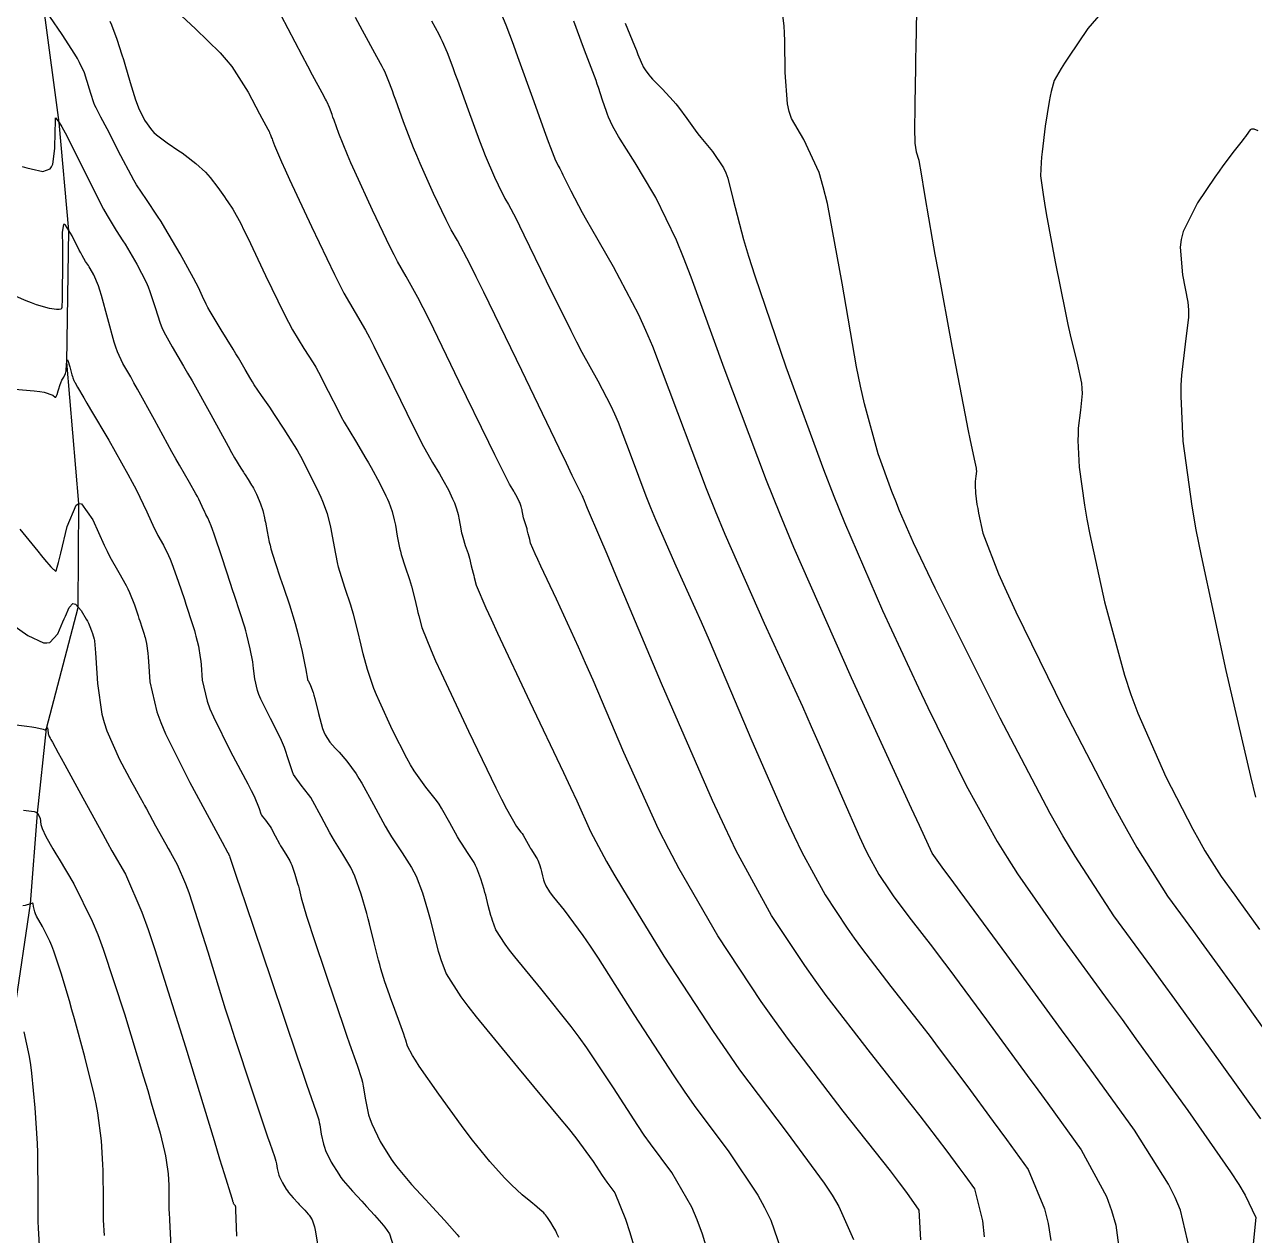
# Model space of a CAD drawing. Header units: metres. Extents: x 837475 to 838479, y 1189012 to 1191015.
# Drawn here: x 837708.2 to 837778.4, y 1190018.3 to 1190087.4 of the extents above; entities that cross this region are included whole.
import ezdxf

# ---------------------------------------------------------------- set-up
doc = ezdxf.new("R2010")
doc.units = ezdxf.units.M
doc.header["$LTSCALE"] = 0.3
for name, color, linetype in [('COTAS 10', 1, 'Continuous'), ('COTAS INT', 252, 'Continuous'), ('DRENAJE', 5, 'Continuous')]:
    doc.layers.add(name, color=color, linetype=linetype)

msp = doc.modelspace()

# ---------------------------------------------------------------- linework, layer by layer
at = {"layer": 'COTAS 10'}
for points, elevation in [([(837778.807, 1190024.917), (837776.501, 1190028.132), (837773.902, 1190031.736), (837773.232, 1190032.659), (837772.584, 1190033.55), (837770.423, 1190036.501), (837768.198, 1190039.898), (837767.509, 1190041.071), (837766.788, 1190042.345), (837763.922, 1190047.784), (837761.296, 1190053.027), (837760.726, 1190054.176), (837760.225, 1190055.195), (837758.982, 1190057.784), (837758.188, 1190059.619), (837757.969, 1190060.161), (837757.751, 1190060.719), (837756.965, 1190062.861), (837756.174, 1190065.72), (837755.951, 1190066.729), (837755.727, 1190067.833), (837754.908, 1190072.61), (837754.069, 1190077.148), (837753.833, 1190078.102), (837753.595, 1190078.924), (837752.724, 1190080.803), (837752.022, 1190082.01), (837751.892, 1190082.41), (837751.789, 1190082.838), (837751.647, 1190084.621), (837751.637, 1190086.433), (837751.618, 1190086.879), (837751.592, 1190087.301), (837751.436, 1190088.625)], 1760), ([(837763.035, 1190018.186), (837762.93, 1190019.085), (837762.477, 1190020.911), (837761.925, 1190021.675), (837761.758, 1190021.904), (837761.585, 1190022.14), (837760.911, 1190023.059), (837759.804, 1190024.508), (837759.358, 1190025.08), (837758.853, 1190025.725), (837756.523, 1190028.67), (837753.999, 1190031.959), (837753.37, 1190032.821), (837752.773, 1190033.662), (837750.868, 1190036.523), (837748.868, 1190040.208), (837748.21, 1190041.569), (837747.507, 1190043.078), (837744.591, 1190049.755), (837741.991, 1190055.936), (837741.488, 1190057.132), (837741.078, 1190058.104), (837740.378, 1190059.755), (837740.297, 1190059.938), (837740.277, 1190059.986), (837740.258, 1190060.032), (837740.199, 1190060.189), (837740.148, 1190060.325), (837740.133, 1190060.359), (837740.119, 1190060.391), (837740.067, 1190060.49), (837739.507, 1190061.636), (837739.172, 1190062.327), (837738.759, 1190063.181), (837736.621, 1190067.615), (837734.447, 1190072.094), (837734.013, 1190072.976), (837733.651, 1190073.703), (837732.948, 1190075.035), (837732.599, 1190075.642), (837732.461, 1190075.911), (837732.304, 1190076.224), (837731.587, 1190077.722), (837730.815, 1190079.436), (837730.624, 1190079.886), (837730.443, 1190080.326), (837729.87, 1190081.823), (837729.427, 1190083.057), (837729.328, 1190083.331), (837729.239, 1190083.575), (837729.002, 1190084.209), (837728.798, 1190084.678), (837728.73, 1190084.819), (837728.657, 1190084.964), (837728.351, 1190085.525), (837727.535, 1190087.031), (837727.141, 1190087.771)], 1750), ([(837708.115, 1190079.263), (837708.381, 1190079.189), (837708.622, 1190079.125), (837709.288, 1190078.974), (837709.7, 1190079.122), (837709.781, 1190079.246), (837709.848, 1190079.406), (837709.971, 1190080.287), (837709.994, 1190081.235), (837709.998, 1190081.438), (837710, 1190081.615), (837710, 1190082.041), (837710.226, 1190081.777), (837710.371, 1190081.52), (837710.552, 1190081.182), (837711.504, 1190079.295), (837712.527, 1190077.265), (837712.752, 1190076.836), (837712.952, 1190076.466), (837713.465, 1190075.613), (837713.86, 1190075.028), (837713.986, 1190074.827), (837714.119, 1190074.609), (837714.659, 1190073.681), (837715.175, 1190072.67), (837715.293, 1190072.4), (837715.4, 1190072.134), (837715.698, 1190071.208), (837715.984, 1190070.32), (837716.084, 1190070.078), (837716.193, 1190069.837), (837716.663, 1190068.981), (837717.322, 1190067.871), (837717.551, 1190067.47), (837717.8, 1190067.03), (837718.866, 1190065.101), (837719.858, 1190063.297), (837720.059, 1190062.936), (837720.23, 1190062.633), (837720.581, 1190062.039), (837720.735, 1190061.816), (837720.781, 1190061.747), (837720.829, 1190061.676), (837721.012, 1190061.394), (837721.2, 1190061.083), (837721.251, 1190060.994), (837721.302, 1190060.903), (837721.479, 1190060.563), (837721.64, 1190060.208), (837721.68, 1190060.107), (837721.717, 1190060.005), (837721.836, 1190059.63), (837721.938, 1190059.215), (837721.965, 1190059.089), (837721.991, 1190058.957), (837722.081, 1190058.44), (837722.205, 1190057.833), (837722.252, 1190057.645), (837722.306, 1190057.448), (837722.546, 1190056.665), (837722.839, 1190055.783), (837722.926, 1190055.523), (837723.015, 1190055.257), (837723.356, 1190054.242), (837723.684, 1190053.189), (837723.765, 1190052.9), (837723.842, 1190052.612), (837724.085, 1190051.579), (837724.259, 1190050.731), (837724.293, 1190050.56), (837724.32, 1190050.416), (837724.368, 1190050.126), (837724.401, 1190049.985), (837724.419, 1190049.936), (837724.442, 1190049.882), (837724.557, 1190049.651), (837724.714, 1190049.247), (837724.763, 1190049.084), (837724.814, 1190048.899), (837725.02, 1190048.047), (837725.253, 1190047.19), (837725.322, 1190047.002), (837725.392, 1190046.835), (837725.66, 1190046.408), (837725.979, 1190046.066), (837726.082, 1190045.952), (837726.191, 1190045.83), (837726.636, 1190045.32), (837727.164, 1190044.6), (837727.325, 1190044.345), (837727.493, 1190044.067), (837728.154, 1190042.861), (837728.834, 1190041.609), (837729.015, 1190041.301), (837729.192, 1190041.01), (837729.802, 1190040.098), (837730.337, 1190039.259), (837730.465, 1190039.014), (837730.586, 1190038.763), (837730.953, 1190037.811), (837731.245, 1190036.836), (837731.319, 1190036.572), (837731.39, 1190036.31), (837731.619, 1190035.382), (837731.852, 1190034.49), (837731.926, 1190034.251), (837732.003, 1190034.015), (837732.312, 1190033.188), (837733.138, 1190031.882), (837733.54, 1190031.344), (837734.017, 1190030.728), (837736.369, 1190027.868), (837738.762, 1190024.996), (837739.264, 1190024.374), (837739.698, 1190023.827), (837740.688, 1190022.476), (837741.206, 1190021.678), (837741.342, 1190021.48), (837741.474, 1190021.291), (837741.924, 1190020.688), (837742.547, 1190019.189), (837742.788, 1190018.434), (837743.058, 1190017.532)], 1740), ([(837706.981, 1190047.493), (837708.379, 1190047.319), (837708.655, 1190047.279), (837708.882, 1190047.244), (837709.303, 1190047.147), (837709.397, 1190047.11), (837709.419, 1190047.112), (837709.439, 1190047.12), (837709.495, 1190047.193), (837709.534, 1190047.242), (837709.542, 1190047.235), (837709.549, 1190047.219), (837709.567, 1190047.087), (837709.585, 1190046.917), (837709.592, 1190046.878), (837709.601, 1190046.841), (837709.639, 1190046.738), (837709.696, 1190046.637), (837709.717, 1190046.602), (837709.739, 1190046.564), (837709.836, 1190046.404), (837710.169, 1190045.808), (837710.34, 1190045.495), (837710.545, 1190045.119), (837711.569, 1190043.225), (837712.701, 1190041.153), (837712.975, 1190040.664), (837713.231, 1190040.211), (837714.01, 1190038.88), (837714.94, 1190036.706), (837715.29, 1190035.721), (837715.681, 1190034.57), (837717.43, 1190029.03), (837719.059, 1190023.674), (837719.374, 1190022.638), (837719.631, 1190021.797), (837720.067, 1190020.375), (837720.111, 1190020.246), (837720.119, 1190020.22), (837720.127, 1190020.199), (837720.142, 1190020.156), (837720.147, 1190020.141), (837720.149, 1190020.133), (837720.151, 1190020.117), (837720.154, 1190020.101), (837720.158, 1190020.091), (837720.168, 1190020.071), (837720.18, 1190020.051), (837720.184, 1190020.046), (837720.187, 1190020.041), (837720.203, 1190020.023), (837720.218, 1190020.006), (837720.222, 1190020.002), (837720.226, 1190019.997), (837720.239, 1190019.983), (837720.251, 1190019.97), (837720.254, 1190019.966), (837720.256, 1190019.963), (837720.264, 1190019.952), (837720.271, 1190019.929), (837720.273, 1190019.919), (837720.276, 1190019.907), (837720.285, 1190019.848), (837720.292, 1190019.784), (837720.292, 1190019.755), (837720.285, 1190019.714), (837720.339, 1190018.213)], 1730)]:
    msp.add_lwpolyline(points, dxfattribs=dict(at, elevation=elevation))
at = {"layer": 'COTAS INT'}
for points, elevation in [([(837759.399, 1190018.013), (837759.305, 1190019.693), (837758.602, 1190020.707), (837758.181, 1190021.262), (837757.662, 1190021.936), (837754.968, 1190025.356), (837751.842, 1190029.441), (837751.049, 1190030.534), (837750.288, 1190031.61), (837747.804, 1190035.356), (837745.597, 1190039.174), (837745.011, 1190040.295), (837744.435, 1190041.444), (837742.448, 1190045.824), (837740.692, 1190049.941), (837740.262, 1190050.924), (837739.858, 1190051.839), (837738.602, 1190054.576), (837737.71, 1190056.462), (837737.535, 1190056.84), (837737.39, 1190057.155), (837737.129, 1190057.775), (837737.073, 1190057.985), (837737.043, 1190058.101), (837736.993, 1190058.308), (837736.938, 1190058.519), (837736.921, 1190058.579), (837736.903, 1190058.64), (837736.828, 1190058.865), (837736.757, 1190059.091), (837736.741, 1190059.152), (837736.726, 1190059.212), (837736.684, 1190059.423), (837736.65, 1190059.616), (837736.64, 1190059.666), (837736.629, 1190059.713), (837736.59, 1190059.868), (837736.53, 1190060.034), (837736.507, 1190060.089), (837736.481, 1190060.146), (837736.363, 1190060.385), (837736.214, 1190060.661), (837736.167, 1190060.742), (837736.119, 1190060.825), (837735.928, 1190061.141), (837735.363, 1190062.237), (837735.079, 1190062.812), (837734.74, 1190063.504), (837733.055, 1190066.982), (837731.346, 1190070.485), (837730.992, 1190071.192), (837730.689, 1190071.785), (837730.027, 1190072.98), (837729.534, 1190073.837), (837729.339, 1190074.218), (837729.117, 1190074.661), (837728.103, 1190076.778), (837727.091, 1190078.983), (837726.87, 1190079.48), (837726.675, 1190079.929), (837726.187, 1190081.143), (837725.909, 1190081.917), (837725.847, 1190082.088), (837725.792, 1190082.241), (837725.643, 1190082.638), (837725.515, 1190082.933), (837725.473, 1190083.021), (837725.427, 1190083.112), (837725.235, 1190083.464), (837724.683, 1190084.484), (837724.411, 1190084.996), (837724.086, 1190085.608), (837722.482, 1190088.648)], 1748), ([(837770.288, 1190088.702), (837768.931, 1190087.148), (837767.822, 1190085.507), (837767.596, 1190085.161), (837767.405, 1190084.862), (837767.009, 1190084.174), (837766.829, 1190083.541), (837766.775, 1190083.276), (837766.719, 1190082.973), (837766.5, 1190081.557), (837766.319, 1190080.111), (837766.287, 1190079.788), (837766.262, 1190079.5), (837766.236, 1190078.741), (837766.378, 1190077.659), (837766.46, 1190077.167), (837766.56, 1190076.591), (837767.074, 1190073.817), (837767.651, 1190070.911), (837767.791, 1190070.253), (837767.922, 1190069.659), (837768.325, 1190068.041), (837768.565, 1190066.898), (837768.594, 1190066.603), (837768.607, 1190066.318), (837768.518, 1190065.365), (837768.386, 1190064.324), (837768.372, 1190063.983), (837768.367, 1190063.619), (837768.433, 1190062.113), (837768.732, 1190059.927), (837768.876, 1190059.134), (837769.045, 1190058.259), (837769.876, 1190054.423), (837771.023, 1190050.232), (837771.392, 1190049.134), (837771.783, 1190048.063), (837773.383, 1190044.423), (837774.929, 1190041.443), (837775.287, 1190040.79), (837775.615, 1190040.211), (837776.543, 1190038.737), (837777.323, 1190037.672), (837777.557, 1190037.35), (837777.798, 1190037.016), (837778.737, 1190035.715)], 1764), ([(837716.662, 1190088.364), (837717.991, 1190087.122), (837719.41, 1190085.75), (837719.749, 1190085.359), (837720.064, 1190084.964), (837721.005, 1190083.5), (837721.654, 1190082.27), (837721.785, 1190082.022), (837721.896, 1190081.815), (837722.119, 1190081.402), (837722.197, 1190081.26), (837722.215, 1190081.223), (837722.232, 1190081.187), (837722.284, 1190081.068), (837722.344, 1190080.907), (837722.367, 1190080.845), (837722.392, 1190080.776), (837722.504, 1190080.463), (837722.907, 1190079.533), (837723.116, 1190079.074), (837723.366, 1190078.529), (837724.62, 1190075.835), (837725.931, 1190073.097), (837726.217, 1190072.525), (837726.47, 1190072.032), (837727.107, 1190070.924), (837727.701, 1190069.923), (837727.927, 1190069.498), (837728.179, 1190069.01), (837729.313, 1190066.714), (837730.447, 1190064.399), (837730.701, 1190063.898), (837730.927, 1190063.458), (837731.526, 1190062.375), (837731.924, 1190061.716), (837732.024, 1190061.544), (837732.12, 1190061.375), (837732.432, 1190060.802), (837732.676, 1190060.305), (837732.73, 1190060.184), (837732.778, 1190060.071), (837732.903, 1190059.726), (837732.986, 1190059.403), (837733.007, 1190059.304), (837733.028, 1190059.202), (837733.099, 1190058.799), (837733.186, 1190058.36), (837733.217, 1190058.235), (837733.251, 1190058.109), (837733.4, 1190057.639), (837733.554, 1190057.169), (837733.592, 1190057.042), (837733.629, 1190056.917), (837733.742, 1190056.479), (837733.846, 1190056.048), (837733.877, 1190055.927), (837733.908, 1190055.807), (837734.025, 1190055.369), (837734.569, 1190054.08), (837734.869, 1190053.423), (837735.234, 1190052.637), (837737.09, 1190048.712), (837739.007, 1190044.674), (837739.41, 1190043.815), (837739.758, 1190043.068), (837740.55, 1190041.309), (837741.455, 1190039.594), (837741.873, 1190038.875), (837742.363, 1190038.05), (837744.739, 1190034.189), (837747.542, 1190029.887), (837748.301, 1190028.784), (837749.053, 1190027.718), (837751.707, 1190024.189), (837753.883, 1190021.249), (837754.333, 1190020.555), (837754.716, 1190019.914), (837755.55, 1190018.032)], 1746), ([(837735.364, 1190088.17), (837735.72, 1190087.349), (837736.133, 1190086.242), (837736.289, 1190085.817), (837736.462, 1190085.339), (837737.236, 1190083.184), (837737.979, 1190081.118), (837738.133, 1190080.698), (837738.265, 1190080.343), (837738.554, 1190079.608), (837738.678, 1190079.351), (837738.704, 1190079.297), (837738.728, 1190079.251), (837738.788, 1190079.147), (837738.909, 1190078.918), (837738.971, 1190078.793), (837739.046, 1190078.641), (837739.419, 1190077.872), (837740.068, 1190076.637), (837740.316, 1190076.193), (837740.594, 1190075.703), (837741.845, 1190073.565), (837743.288, 1190070.809), (837743.686, 1190069.931), (837744.084, 1190069.002), (837745.518, 1190065.232), (837747.147, 1190060.895), (837747.668, 1190059.61), (837748.22, 1190058.288), (837750.465, 1190053.208), (837752.636, 1190048.438), (837753.141, 1190047.312), (837753.605, 1190046.27), (837754.933, 1190043.208), (837755.892, 1190041.012), (837756.123, 1190040.516), (837756.339, 1190040.069), (837756.997, 1190038.856), (837757.623, 1190037.916), (837757.82, 1190037.639), (837758.026, 1190037.356), (837758.856, 1190036.274), (837760.059, 1190034.713), (837760.501, 1190034.127), (837760.99, 1190033.475), (837763.147, 1190030.565), (837765.476, 1190027.392), (837766.073, 1190026.575), (837766.649, 1190025.784), (837768.555, 1190023.147), (837770.002, 1190020.483), (837770.288, 1190019.675), (837770.524, 1190018.837), (837770.962, 1190015.553)], 1754), ([(837759.144, 1190088.121), (837759.11, 1190086.043), (837759.1, 1190085.472), (837759.089, 1190084.901), (837759.051, 1190082.853), (837759.04, 1190081.19), (837759.047, 1190080.863), (837759.058, 1190080.592), (837759.135, 1190080.095), (837759.275, 1190079.633), (837759.326, 1190079.384), (837759.383, 1190079.083), (837759.634, 1190077.559), (837760.045, 1190075.115), (837760.202, 1190074.234), (837760.379, 1190073.263), (837761.175, 1190069.018), (837761.936, 1190065.067), (837762.09, 1190064.282), (837762.22, 1190063.632), (837762.483, 1190062.398), (837762.555, 1190062.057), (837762.563, 1190061.969), (837762.567, 1190061.884), (837762.54, 1190061.6), (837762.501, 1190061.29), (837762.497, 1190061.188), (837762.496, 1190061.079), (837762.515, 1190060.63), (837762.604, 1190059.978), (837762.647, 1190059.742), (837762.698, 1190059.481), (837762.945, 1190058.337), (837763.83, 1190056.011), (837764.282, 1190055.005), (837764.823, 1190053.842), (837767.527, 1190048.337), (837770.442, 1190042.721), (837771.117, 1190041.489), (837771.734, 1190040.397), (837773.483, 1190037.619), (837774.953, 1190035.611), (837775.394, 1190035.004), (837775.85, 1190034.376), (837777.619, 1190031.924), (837779.388, 1190029.446)], 1762), ([(837748.039, 1190014.709), (837746.944, 1190018.326), (837746.636, 1190019.141), (837746.325, 1190019.876), (837745.185, 1190021.855), (837743.972, 1190023.478), (837743.615, 1190023.988), (837743.25, 1190024.523), (837741.855, 1190026.673), (837740.336, 1190028.955), (837739.891, 1190029.573), (837739.436, 1190030.185), (837737.709, 1190032.345), (837736.225, 1190034.15), (837735.924, 1190034.538), (837735.67, 1190034.878), (837735.149, 1190035.702), (837734.954, 1190036.223), (837734.905, 1190036.372), (837734.859, 1190036.523), (837734.712, 1190037.086), (837734.567, 1190037.671), (837734.522, 1190037.837), (837734.476, 1190038.004), (837734.291, 1190038.619), (837734.06, 1190039.22), (837733.984, 1190039.378), (837733.902, 1190039.533), (837733.565, 1190040.062), (837733.18, 1190040.637), (837733.068, 1190040.821), (837732.954, 1190041.015), (837732.525, 1190041.805), (837732.045, 1190042.64), (837731.899, 1190042.862), (837731.747, 1190043.08), (837731.154, 1190043.837), (837730.477, 1190044.782), (837730.273, 1190045.118), (837730.063, 1190045.487), (837729.242, 1190047.091), (837728.496, 1190048.727), (837728.332, 1190049.117), (837728.187, 1190049.479), (837727.818, 1190050.557), (837727.578, 1190051.45), (837727.515, 1190051.696), (837727.453, 1190051.941), (837727.24, 1190052.82), (837727.009, 1190053.715), (837726.935, 1190053.97), (837726.858, 1190054.228), (837726.542, 1190055.186), (837726.239, 1190056.144), (837726.17, 1190056.402), (837726.107, 1190056.657), (837725.929, 1190057.551), (837725.784, 1190058.373), (837725.742, 1190058.581), (837725.698, 1190058.782), (837725.53, 1190059.44), (837725.276, 1190060.145), (837725.177, 1190060.376), (837725.067, 1190060.621), (837724.568, 1190061.635), (837724.009, 1190062.71), (837723.935, 1190062.851), (837723.808, 1190063.092), (837723.683, 1190063.289), (837723.61, 1190063.403), (837723.52, 1190063.544), (837723.058, 1190064.267), (837722.513, 1190065.106), (837722.371, 1190065.32), (837722.233, 1190065.526), (837721.766, 1190066.201), (837721.354, 1190066.807), (837721.25, 1190066.968), (837721.151, 1190067.126), (837720.831, 1190067.676), (837720.446, 1190068.347), (837720.306, 1190068.582), (837720.151, 1190068.838), (837719.47, 1190069.941), (837718.833, 1190070.988), (837718.707, 1190071.208), (837718.601, 1190071.399), (837718.4, 1190071.837), (837718.166, 1190072.359), (837718.041, 1190072.602), (837717.889, 1190072.888), (837717.119, 1190074.276), (837716.252, 1190075.766), (837716.038, 1190076.116), (837715.836, 1190076.438), (837715.201, 1190077.378), (837714.636, 1190078.224), (837714.478, 1190078.487), (837714.319, 1190078.763), (837713.739, 1190079.867), (837713.209, 1190080.927), (837713.082, 1190081.175), (837712.962, 1190081.405), (837712.601, 1190082.071), (837712.326, 1190082.607), (837712.261, 1190082.754), (837712.201, 1190082.9), (837712.023, 1190083.424), (837711.879, 1190083.923), (837711.84, 1190084.053), (837711.802, 1190084.18), (837711.665, 1190084.61), (837711.386, 1190085.194), (837711.258, 1190085.419), (837711.108, 1190085.67), (837710.383, 1190086.804), (837709.685, 1190087.822)], 1742), ([(837713.105, 1190087.565), (837713.203, 1190087.35), (837713.518, 1190086.533), (837713.804, 1190085.636), (837713.884, 1190085.371), (837713.966, 1190085.1), (837714.266, 1190084.059), (837714.577, 1190083.07), (837714.665, 1190082.83), (837714.755, 1190082.604), (837715.086, 1190081.913), (837715.492, 1190081.351), (837715.628, 1190081.207), (837715.775, 1190081.068), (837716.39, 1190080.606), (837717.054, 1190080.165), (837717.231, 1190080.04), (837717.406, 1190079.912), (837718.01, 1190079.439), (837718.561, 1190078.935), (837718.701, 1190078.789), (837718.836, 1190078.639), (837719.278, 1190078.075), (837719.657, 1190077.528), (837719.752, 1190077.389), (837719.842, 1190077.256), (837720.133, 1190076.824), (837720.578, 1190076.006), (837720.766, 1190075.629), (837720.982, 1190075.187), (837721.998, 1190073.052), (837723.063, 1190070.853), (837723.31, 1190070.371), (837723.537, 1190069.945), (837724.187, 1190068.868), (837724.713, 1190068.061), (837724.862, 1190067.805), (837725.013, 1190067.536), (837725.571, 1190066.446), (837726.155, 1190065.293), (837726.322, 1190064.984), (837726.492, 1190064.678), (837727.124, 1190063.609), (837727.729, 1190062.608), (837727.881, 1190062.345), (837728.027, 1190062.09), (837728.5, 1190061.218), (837728.872, 1190060.463), (837728.954, 1190060.28), (837729.027, 1190060.108), (837729.217, 1190059.583), (837729.342, 1190059.093), (837729.374, 1190058.943), (837729.406, 1190058.787), (837729.514, 1190058.175), (837729.646, 1190057.508), (837729.693, 1190057.318), (837729.745, 1190057.126), (837729.971, 1190056.412), (837730.206, 1190055.698), (837730.264, 1190055.506), (837730.319, 1190055.316), (837730.491, 1190054.649), (837730.65, 1190053.994), (837730.696, 1190053.812), (837730.743, 1190053.629), (837730.921, 1190052.963), (837731.441, 1190051.648), (837731.703, 1190051.056), (837732.016, 1190050.365), (837733.575, 1190047.045), (837735.149, 1190043.796), (837735.472, 1190043.15), (837735.746, 1190042.614), (837736.327, 1190041.593), (837736.574, 1190041.279), (837736.636, 1190041.188), (837736.697, 1190041.096), (837736.896, 1190040.75), (837737.075, 1190040.421), (837737.122, 1190040.341), (837737.168, 1190040.265), (837737.328, 1190040.026), (837737.468, 1190039.806), (837737.502, 1190039.742), (837737.534, 1190039.676), (837737.63, 1190039.426), (837737.706, 1190039.171), (837737.726, 1190039.102), (837737.744, 1190039.033), (837737.804, 1190038.79), (837737.865, 1190038.556), (837737.905, 1190038.432), (837737.986, 1190038.215), (837738.202, 1190037.873), (837738.307, 1190037.732), (837738.433, 1190037.571), (837739.049, 1190036.821), (837740.111, 1190035.373), (837740.518, 1190034.772), (837740.973, 1190034.083), (837743.022, 1190030.871), (837745.294, 1190027.368), (837745.889, 1190026.495), (837746.47, 1190025.666), (837748.446, 1190023.022), (837750.104, 1190020.562), (837750.484, 1190019.848), (837750.83, 1190019.12), (837751.795, 1190016.37)], 1744), ([(837731.467, 1190087.587), (837731.888, 1190086.816), (837731.988, 1190086.617), (837732.081, 1190086.424), (837732.361, 1190085.779), (837732.686, 1190084.909), (837732.808, 1190084.574), (837732.945, 1190084.198), (837733.553, 1190082.503), (837734.211, 1190080.722), (837734.379, 1190080.292), (837734.54, 1190079.89), (837735.071, 1190078.665), (837735.491, 1190077.788), (837735.583, 1190077.604), (837735.664, 1190077.446), (837735.868, 1190077.091), (837736.28, 1190076.311), (837736.492, 1190075.885), (837736.746, 1190075.368), (837738.02, 1190072.743), (837739.414, 1190069.909), (837739.744, 1190069.26), (837740.05, 1190068.67), (837740.956, 1190067.028), (837741.703, 1190065.6), (837741.91, 1190065.145), (837742.116, 1190064.664), (837742.859, 1190062.71), (837743.703, 1190060.464), (837743.973, 1190059.798), (837744.258, 1190059.113), (837745.421, 1190056.481), (837746.857, 1190053.271), (837747.315, 1190052.222), (837747.798, 1190051.103), (837749.762, 1190046.481), (837751.699, 1190042.045), (837752.166, 1190041.043), (837752.604, 1190040.139), (837753.932, 1190037.69), (837755.198, 1190035.789), (837755.595, 1190035.23), (837756.013, 1190034.657), (837757.69, 1190032.472), (837759.456, 1190030.219), (837759.93, 1190029.604), (837760.397, 1190028.992), (837762.029, 1190026.812), (837763.531, 1190024.766), (837763.915, 1190024.239), (837764.287, 1190023.729), (837765.516, 1190022.029), (837766.466, 1190019.784), (837766.661, 1190018.931), (837766.827, 1190017.976)], 1752), ([(837774.743, 1190017.414), (837774.22, 1190019.697), (837773.914, 1190020.42), (837773.538, 1190021.182), (837771.594, 1190024.265), (837769.016, 1190027.83), (837768.24, 1190028.897), (837767.435, 1190029.999), (837764.304, 1190034.265), (837761.636, 1190037.889), (837761.124, 1190038.586), (837760.711, 1190039.149), (837760.039, 1190040.077), (837759.316, 1190041.647), (837758.87, 1190042.616), (837758.319, 1190043.816), (837755.442, 1190050.077), (837752.157, 1190057.516), (837751.347, 1190059.458), (837750.581, 1190061.349), (837748.177, 1190067.753), (837746.29, 1190072.942), (837745.85, 1190074.066), (837745.445, 1190075.055), (837744.283, 1190077.5), (837743.459, 1190078.873), (837743.267, 1190079.187), (837743.092, 1190079.472), (837742.592, 1190080.26), (837742.23, 1190080.828), (837742.142, 1190080.975), (837742.059, 1190081.116), (837741.801, 1190081.588), (837741.578, 1190082.08), (837741.517, 1190082.235), (837741.456, 1190082.398), (837741.235, 1190083.051), (837741.002, 1190083.765), (837740.932, 1190083.966), (837740.859, 1190084.168), (837740.58, 1190084.908), (837740.293, 1190085.653), (837740.139, 1190086.063), (837739.593, 1190087.565)], 1756), ([(837742.518, 1190087.452), (837743.055, 1190086.145), (837743.163, 1190085.882), (837743.253, 1190085.661), (837743.434, 1190085.219), (837743.509, 1190085.051), (837743.532, 1190085.003), (837743.557, 1190084.954), (837743.657, 1190084.773), (837743.875, 1190084.492), (837743.974, 1190084.381), (837744.089, 1190084.255), (837744.645, 1190083.678), (837745.263, 1190083.013), (837745.418, 1190082.832), (837745.565, 1190082.651), (837746.036, 1190082.011), (837746.519, 1190081.337), (837746.674, 1190081.136), (837746.838, 1190080.929), (837747.504, 1190080.128), (837748.128, 1190079.193), (837748.264, 1190078.9), (837748.385, 1190078.593), (837748.691, 1190077.365), (837749.274, 1190075.099), (837749.57, 1190074.138), (837749.924, 1190073.033), (837751.687, 1190067.838), (837753.839, 1190061.971), (837754.437, 1190060.442), (837755.037, 1190058.955), (837757.212, 1190053.931), (837759.272, 1190049.505), (837759.798, 1190048.396), (837760.306, 1190047.337), (837761.981, 1190043.931), (837763.75, 1190040.747), (837764.317, 1190039.828), (837764.917, 1190038.894), (837767.363, 1190035.383), (837770.099, 1190031.65), (837770.882, 1190030.574), (837771.676, 1190029.481), (837774.634, 1190025.383), (837777.073, 1190021.881), (837777.54, 1190021.164), (837777.917, 1190020.557), (837778.525, 1190019.274), (837778.324, 1190017.395)], 1758), ([(837778.654, 1190081.296), (837778.421, 1190081.386), (837778.271, 1190081.387), (837778.234, 1190081.373), (837778.2, 1190081.354), (837778.097, 1190081.231), (837777.92, 1190080.968), (837777.839, 1190080.86), (837777.745, 1190080.737), (837777.291, 1190080.165), (837776.637, 1190079.301), (837776.417, 1190078.993), (837776.18, 1190078.656), (837775.182, 1190077.193), (837774.378, 1190075.553), (837774.264, 1190075.105), (837774.196, 1190074.66), (837774.343, 1190073.073), (837774.641, 1190071.513), (837774.669, 1190071.084), (837774.674, 1190070.658), (837774.495, 1190069.13), (837774.271, 1190067.358), (837774.247, 1190066.778), (837774.239, 1190066.158), (837774.35, 1190063.596), (837774.86, 1190059.876), (837775.104, 1190058.526), (837775.393, 1190057.038), (837776.806, 1190050.509), (837778.216, 1190044.453), (837778.502, 1190043.263)], 1766), ([(837738.732, 1190018.143), (837738.631, 1190018.377), (837738.564, 1190018.511), (837738.421, 1190018.761), (837738.276, 1190018.996), (837738.24, 1190019.054), (837738.205, 1190019.108), (837738.096, 1190019.279), (837737.969, 1190019.441), (837737.923, 1190019.491), (837737.874, 1190019.541), (837737.656, 1190019.741), (837737.353, 1190019.997), (837737.248, 1190020.084), (837737.135, 1190020.178), (837736.653, 1190020.576), (837736.042, 1190021.136), (837735.848, 1190021.333), (837735.642, 1190021.547), (837734.807, 1190022.473), (837733.808, 1190023.696), (837733.498, 1190024.098), (837733.174, 1190024.528), (837731.885, 1190026.311), (837730.77, 1190027.926), (837730.556, 1190028.251), (837730.382, 1190028.523), (837730.096, 1190029.06), (837730.006, 1190029.409), (837729.956, 1190029.562), (837729.896, 1190029.739), (837729.587, 1190030.582), (837729.237, 1190031.521), (837729.15, 1190031.758), (837729.069, 1190031.986), (837728.811, 1190032.726), (837728.579, 1190033.481), (837728.513, 1190033.717), (837728.447, 1190033.964), (837728.204, 1190034.958), (837727.939, 1190036.035), (837727.859, 1190036.335), (837727.777, 1190036.636), (837727.457, 1190037.731), (837727.091, 1190038.753), (837726.98, 1190039.008), (837726.864, 1190039.25), (837726.411, 1190040.024), (837725.928, 1190040.775), (837725.794, 1190041.003), (837725.66, 1190041.24), (837725.174, 1190042.169), (837724.702, 1190043.043), (837724.578, 1190043.246), (837724.455, 1190043.432), (837724.034, 1190043.961), (837723.68, 1190044.426), (837723.6, 1190044.572), (837723.527, 1190044.725), (837723.33, 1190045.338), (837723.079, 1190046.112), (837722.974, 1190046.367), (837722.852, 1190046.639), (837722.28, 1190047.768), (837721.73, 1190048.872), (837721.623, 1190049.128), (837721.535, 1190049.363), (837721.377, 1190050.033), (837721.319, 1190050.617), (837721.294, 1190050.797), (837721.264, 1190050.985), (837721.124, 1190051.731), (837720.935, 1190052.534), (837720.876, 1190052.758), (837720.812, 1190052.982), (837720.557, 1190053.8), (837720.229, 1190054.781), (837720.12, 1190055.108), (837720.003, 1190055.46), (837719.515, 1190056.932), (837719.062, 1190058.272), (837718.968, 1190058.541), (837718.886, 1190058.765), (837718.704, 1190059.205), (837718.598, 1190059.395), (837718.565, 1190059.462), (837718.53, 1190059.536), (837718.389, 1190059.852), (837718.183, 1190060.281), (837718.107, 1190060.424), (837718.023, 1190060.579), (837717.651, 1190061.228), (837717.087, 1190062.214), (837716.882, 1190062.581), (837716.655, 1190062.988), (837715.661, 1190064.797), (837714.695, 1190066.553), (837714.487, 1190066.927), (837714.304, 1190067.252), (837713.856, 1190068.02), (837713.553, 1190068.686), (837713.461, 1190068.947), (837713.366, 1190069.241), (837712.996, 1190070.579), (837712.634, 1190071.91), (837712.546, 1190072.199), (837712.462, 1190072.453), (837712.199, 1190073.086), (837711.986, 1190073.452), (837711.934, 1190073.538), (837711.884, 1190073.617), (837711.729, 1190073.847), (837711.526, 1190074.184), (837711.448, 1190074.33), (837711.359, 1190074.498), (837710.956, 1190075.298), (837710.585, 1190075.91), (837710.516, 1190075.961), (837710.462, 1190075.959), (837710.39, 1190075.525), (837710.407, 1190074.71), (837710.409, 1190074.469), (837710.411, 1190074.221), (837710.407, 1190073.271), (837710.398, 1190072.409), (837710.396, 1190072.217), (837710.394, 1190072.045), (837710.388, 1190071.593), (837710.378, 1190071.325), (837710.373, 1190071.27), (837710.367, 1190071.224), (837710.337, 1190071.123), (837710.211, 1190071.1), (837710.145, 1190071.103), (837710.064, 1190071.109), (837709.658, 1190071.164), (837708.931, 1190071.373), (837708.647, 1190071.478), (837708.328, 1190071.602), (837706.88, 1190072.218)], 1738), ([(837707.244, 1190066.6), (837708.798, 1190066.462), (837709.107, 1190066.42), (837709.364, 1190066.376), (837709.853, 1190066.205), (837709.981, 1190066.101), (837710.01, 1190066.099), (837710.036, 1190066.109), (837710.106, 1190066.244), (837710.16, 1190066.454), (837710.175, 1190066.512), (837710.191, 1190066.569), (837710.251, 1190066.774), (837710.324, 1190066.968), (837710.348, 1190067.018), (837710.374, 1190067.068), (837710.483, 1190067.234), (837710.58, 1190067.446), (837710.599, 1190067.523), (837710.615, 1190067.609), (837710.643, 1190067.986), (837710.675, 1190068.224), (837710.693, 1190068.223), (837710.715, 1190068.191), (837710.828, 1190067.832), (837710.947, 1190067.378), (837710.972, 1190067.287), (837710.995, 1190067.211), (837711.049, 1190067.06), (837711.102, 1190066.968), (837711.124, 1190066.93), (837711.149, 1190066.885), (837711.264, 1190066.676), (837711.619, 1190066.06), (837711.795, 1190065.759), (837712.005, 1190065.401), (837713.044, 1190063.637), (837714.145, 1190061.714), (837714.394, 1190061.256), (837714.619, 1190060.831), (837715.229, 1190059.562), (837715.647, 1190058.625), (837715.751, 1190058.408), (837715.85, 1190058.209), (837716.164, 1190057.645), (837716.466, 1190057.06), (837716.556, 1190056.849), (837716.65, 1190056.615), (837717.015, 1190055.593), (837717.363, 1190054.543), (837717.447, 1190054.292), (837717.524, 1190054.059), (837717.759, 1190053.359), (837717.941, 1190052.775), (837717.986, 1190052.615), (837718.028, 1190052.455), (837718.163, 1190051.882), (837718.27, 1190051.238), (837718.295, 1190051.033), (837718.318, 1190050.817), (837718.387, 1190049.941), (837718.669, 1190048.741), (837718.826, 1190048.32), (837719.019, 1190047.861), (837720.003, 1190045.885), (837720.99, 1190044.032), (837721.184, 1190043.65), (837721.345, 1190043.326), (837721.64, 1190042.628), (837721.737, 1190042.327), (837721.773, 1190042.251), (837721.812, 1190042.18), (837721.986, 1190041.95), (837722.194, 1190041.69), (837722.254, 1190041.598), (837722.315, 1190041.498), (837722.547, 1190041.068), (837722.787, 1190040.611), (837722.853, 1190040.494), (837722.919, 1190040.381), (837723.157, 1190040.012), (837723.38, 1190039.631), (837723.437, 1190039.511), (837723.492, 1190039.386), (837723.672, 1190038.883), (837723.829, 1190038.344), (837723.87, 1190038.195), (837723.909, 1190038.047), (837724.039, 1190037.517), (837724.342, 1190036.487), (837724.489, 1190036.025), (837724.664, 1190035.485), (837725.528, 1190032.892), (837726.423, 1190030.255), (837726.618, 1190029.687), (837726.791, 1190029.189), (837727.225, 1190027.976), (837727.472, 1190027.211), (837727.526, 1190026.996), (837727.574, 1190026.78), (837727.696, 1190025.987), (837727.876, 1190025.136), (837727.96, 1190024.883), (837728.06, 1190024.623), (837728.545, 1190023.623), (837729.174, 1190022.606), (837729.364, 1190022.336), (837729.562, 1190022.071), (837730.336, 1190021.156), (837731.123, 1190020.308), (837731.329, 1190020.086), (837731.53, 1190019.87), (837732.213, 1190019.133), (837732.79, 1190018.477), (837732.925, 1190018.312), (837733.048, 1190018.154)], 1736), ([(837707.979, 1190058.557), (837708.996, 1190057.304), (837709.203, 1190057.052), (837709.379, 1190056.84), (837709.749, 1190056.416), (837709.885, 1190056.285), (837709.913, 1190056.259), (837709.938, 1190056.236), (837709.993, 1190056.189), (837710.019, 1190056.177), (837710.025, 1190056.177), (837710.03, 1190056.178), (837710.043, 1190056.192), (837710.053, 1190056.216), (837710.059, 1190056.23), (837710.072, 1190056.259), (837710.173, 1190056.656), (837710.232, 1190056.895), (837710.304, 1190057.191), (837710.677, 1190058.727), (837711.182, 1190059.941), (837711.338, 1190060.034), (837711.501, 1190060.02), (837712.146, 1190059.092), (837712.793, 1190057.647), (837712.956, 1190057.308), (837713.113, 1190056.995), (837713.624, 1190056.085), (837714.045, 1190055.356), (837714.145, 1190055.157), (837714.238, 1190054.959), (837714.515, 1190054.255), (837714.723, 1190053.626), (837714.773, 1190053.476), (837714.82, 1190053.336), (837714.96, 1190052.918), (837715.069, 1190052.568), (837715.096, 1190052.472), (837715.121, 1190052.377), (837715.202, 1190052.034), (837715.275, 1190051.492), (837715.296, 1190051.27), (837715.317, 1190051.018), (837715.396, 1190049.849), (837715.795, 1190048.133), (837716.017, 1190047.536), (837716.288, 1190046.887), (837717.674, 1190044.099), (837719.515, 1190040.71), (837719.85, 1190040.095), (837719.855, 1190040.086), (837719.857, 1190040.081), (837719.86, 1190040.076), (837719.875, 1190040.048), (837719.892, 1190040.017), (837719.9, 1190040.003), (837719.911, 1190039.983), (837719.925, 1190039.951), (837719.93, 1190039.937), (837719.936, 1190039.92), (837719.962, 1190039.838), (837720.34, 1190038.709), (837720.568, 1190038.032), (837720.849, 1190037.197), (837722.309, 1190032.866), (837723.801, 1190028.454), (837724.103, 1190027.568), (837724.355, 1190026.828), (837724.864, 1190025.369), (837725.03, 1190024.855), (837725.066, 1190024.71), (837725.099, 1190024.564), (837725.181, 1190024.03), (837725.302, 1190023.457), (837725.359, 1190023.287), (837725.426, 1190023.112), (837725.752, 1190022.439), (837726.176, 1190021.754), (837726.304, 1190021.573), (837726.437, 1190021.394), (837726.958, 1190020.778), (837727.488, 1190020.208), (837727.627, 1190020.058), (837727.762, 1190019.912), (837728.222, 1190019.416), (837728.617, 1190018.965), (837728.711, 1190018.847), (837728.799, 1190018.732), (837729.063, 1190018.345), (837729.311, 1190017.573)], 1734), ([(837707.525, 1190053.136), (837708.433, 1190052.493), (837709.315, 1190052.086), (837709.511, 1190052.074), (837709.686, 1190052.106), (837710.141, 1190052.586), (837710.434, 1190053.282), (837710.506, 1190053.451), (837710.573, 1190053.609), (837710.785, 1190054.093), (837711.003, 1190054.319), (837711.075, 1190054.314), (837711.151, 1190054.28), (837711.47, 1190053.916), (837711.767, 1190053.425), (837711.83, 1190053.312), (837711.885, 1190053.209), (837712.015, 1190052.916), (837712.083, 1190052.709), (837712.1, 1190052.66), (837712.115, 1190052.614), (837712.161, 1190052.476), (837712.197, 1190052.361), (837712.206, 1190052.33), (837712.214, 1190052.298), (837712.241, 1190052.186), (837712.28, 1190051.745), (837712.297, 1190051.507), (837712.316, 1190051.218), (837712.406, 1190049.757), (837712.662, 1190048.002), (837712.786, 1190047.529), (837712.933, 1190047.062), (837713.656, 1190045.418), (837714.37, 1190044.107), (837714.511, 1190043.85), (837714.627, 1190043.637), (837714.843, 1190043.249), (837715.012, 1190042.947), (837715.098, 1190042.788), (837715.202, 1190042.597), (837715.722, 1190041.637), (837716.297, 1190040.585), (837716.436, 1190040.337), (837716.565, 1190040.107), (837716.961, 1190039.432), (837717.432, 1190038.328), (837717.61, 1190037.829), (837717.809, 1190037.245), (837718.696, 1190034.434), (837719.699, 1190031.192), (837719.971, 1190030.335), (837720.24, 1190029.497), (837721.188, 1190026.62), (837721.956, 1190024.35), (837722.111, 1190023.894), (837722.241, 1190023.514), (837722.503, 1190022.763), (837722.588, 1190022.498), (837722.607, 1190022.424), (837722.624, 1190022.349), (837722.666, 1190022.074), (837722.728, 1190021.779), (837722.758, 1190021.692), (837722.792, 1190021.602), (837722.96, 1190021.255), (837723.178, 1190020.903), (837723.244, 1190020.809), (837723.312, 1190020.717), (837723.58, 1190020.4), (837723.853, 1190020.107), (837723.924, 1190020.03), (837723.994, 1190019.955), (837724.231, 1190019.7), (837724.434, 1190019.467), (837724.482, 1190019.407), (837724.528, 1190019.348), (837724.663, 1190019.148), (837724.791, 1190018.751), (837724.831, 1190018.567), (837724.873, 1190018.352), (837725.043, 1190017.308)], 1732), ([(837708.174, 1190042.538), (837708.782, 1190042.451), (837708.897, 1190042.405), (837708.989, 1190042.351), (837709.131, 1190042.078), (837709.176, 1190041.715), (837709.207, 1190041.604), (837709.246, 1190041.488), (837709.456, 1190041.032), (837709.862, 1190040.321), (837710.024, 1190040.045), (837710.209, 1190039.735), (837711.06, 1190038.329), (837712.108, 1190036.197), (837712.418, 1190035.43), (837712.736, 1190034.586), (837713.955, 1190030.896), (837715.039, 1190027.303), (837715.273, 1190026.52), (837715.477, 1190025.829), (837715.975, 1190024.099), (837716.232, 1190023.053), (837716.285, 1190022.794), (837716.331, 1190022.547), (837716.431, 1190021.768), (837716.469, 1190021.118), (837716.475, 1190020.953), (837716.48, 1190020.795), (837716.484, 1190020.279), (837716.483, 1190019.818), (837716.486, 1190019.695), (837716.49, 1190019.574), (837716.513, 1190019.153), (837716.583, 1190017.601)], 1728), ([(837712.802, 1190018.253), (837712.755, 1190019.121), (837712.747, 1190019.371), (837712.742, 1190019.624), (837712.743, 1190020.575), (837712.736, 1190021.641), (837712.726, 1190021.967), (837712.712, 1190022.308), (837712.634, 1190023.65), (837712.428, 1190025.258), (837712.334, 1190025.765), (837712.223, 1190026.3), (837711.692, 1190028.459), (837711.098, 1190030.611), (837710.948, 1190031.142), (837710.804, 1190031.644), (837710.338, 1190033.225), (837709.915, 1190034.483), (837709.799, 1190034.781), (837709.682, 1190035.058), (837709.265, 1190035.881), (837708.932, 1190036.473), (837708.87, 1190036.605), (837708.82, 1190036.723), (837708.748, 1190037.034), (837708.73, 1190037.191), (837708.715, 1190037.213), (837708.696, 1190037.225), (837708.589, 1190037.19), (837708.281, 1190037.091), (837708.135, 1190037.063)], 1726), ([(837708.209, 1190029.882), (837708.511, 1190028.461), (837708.582, 1190028.003), (837708.647, 1190027.517), (837708.837, 1190025.531), (837708.956, 1190023.497), (837708.976, 1190022.982), (837708.991, 1190022.487), (837709.002, 1190020.871), (837709.001, 1190019.431), (837709.009, 1190019.046), (837709.021, 1190018.668), (837709.092, 1190017.352)], 1724)]:
    msp.add_lwpolyline(points, dxfattribs=dict(at, elevation=elevation))
at = {"layer": 'DRENAJE'}
for p, q in [((837710.226, 1190081.777, 1740), (837709.365, 1190088.184, 1742)), ((837710.77, 1190075.604, 1738), (837710.226, 1190081.777, 1740)), ((837710.659, 1190068.105, 1736), (837710.77, 1190075.604, 1738)), ((837711.338, 1190060.034, 1734), (837710.659, 1190068.105, 1736)), ((837711.311, 1190054.098, 1732), (837711.338, 1190060.034, 1734)), ((837709.495, 1190047.193, 1730), (837711.311, 1190054.098, 1732)), ((837708.989, 1190042.351, 1728), (837709.495, 1190047.193, 1730)), ((837708.589, 1190037.19, 1726), (837708.989, 1190042.351, 1728)), ((837707.691, 1190031.13, 1724), (837708.589, 1190037.19, 1726))]:
    msp.add_line(p, q, dxfattribs=at)

doc.saveas('drawing.dxf')
